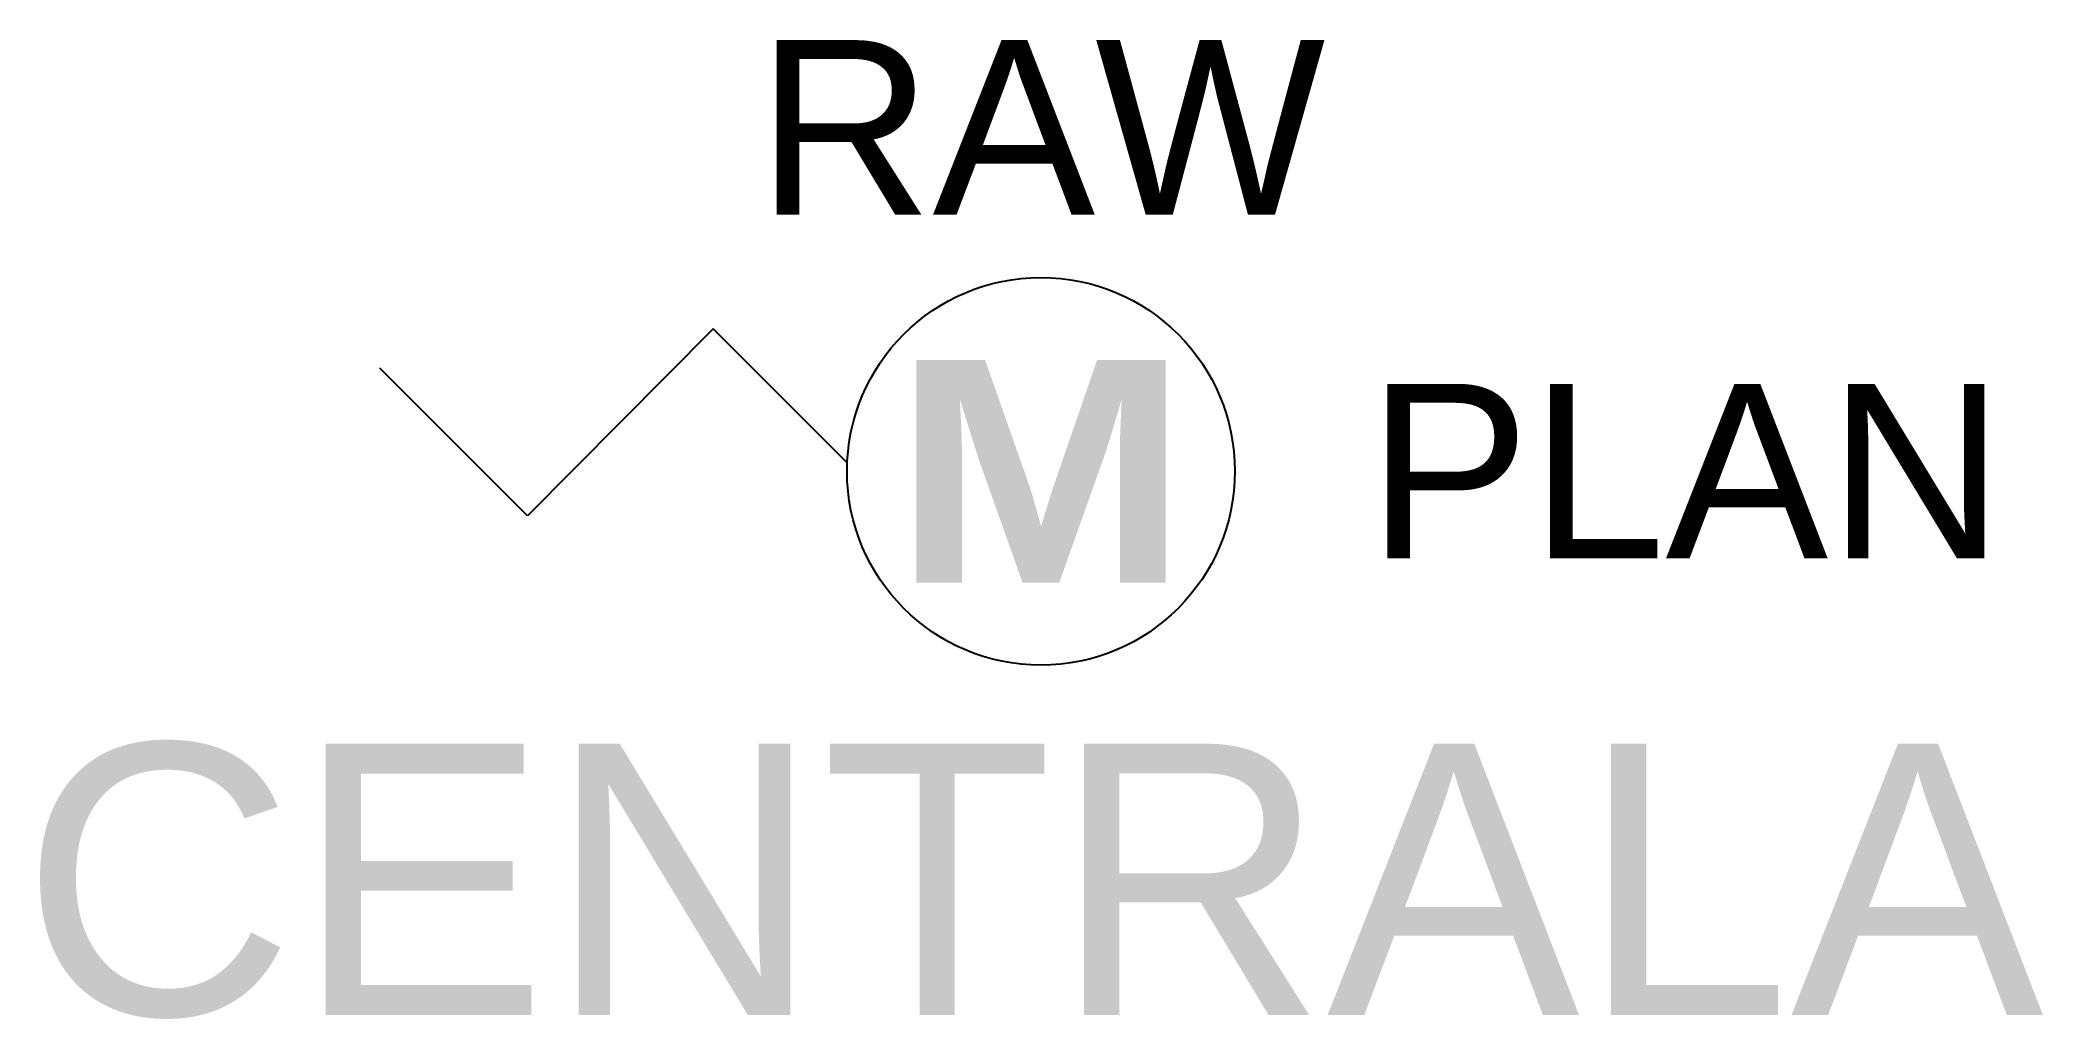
# Model space of a CAD drawing. Header units: millimetres. Extents: x -1032 to 1033, y -565 to 445.
import ezdxf
from ezdxf.enums import TextEntityAlignment as Align

# ---------------------------------------------------------------- set-up
doc = ezdxf.new("R2010")
doc.units = ezdxf.units.MM
doc.header["$LTSCALE"] = 0.25
doc.header["$PDMODE"] = 1
doc.styles.add('opis_czujki', font='arial.ttf')
doc.styles.add('opis_czujki_2', font='arial.ttf')
doc.styles.get("Standard").update_dxf_attribs({"font": 'PM_SMPLX.shx'})

msp = doc.modelspace()

# ---------------------------------------------------------------- linework, layer by layer
for p, q in [((-338, 146.9), (-529.7, -45.8)), ((-199.8, 8.7), (-338, 146.9)), ((-529.7, -45.8), (-681.9, 106.3))]:
    msp.add_line(p, q)
msp.add_circle((0, 0), 200)
at = {"color": 6}
for p in [(200, 400), (-89.4, 227)]:
    msp.add_point(p, dxfattribs=at)

# ---------------------------------------------------------------- texts
at = {"insert": (0, 0), "char_height": 230, "width": 468.657, "attachment_point": 5}
msp.add_mtext('\\fArial Black|b0|i0;M', dxfattribs=at)
for tag, text, height, style, flags, p in [('RAW', 'XX', 180, 'opis_czujki_2', 9, (0, 354.9)), ('CENTRALA', 'xx', 280, 'opis_czujki', 8, (-9, -421.1))]:
    msp.add_attdef(tag, text=text, height=height, dxfattribs=dict(style=style, flags=flags)).set_placement(p, align=Align.MIDDLE_CENTER)
at = {"style": 'opis_czujki_2', "flags": 9}
msp.add_attdef('PLAN', (336.7, -89.8), 'xx', height=180, dxfattribs=at)

doc.saveas('drawing.dxf')
